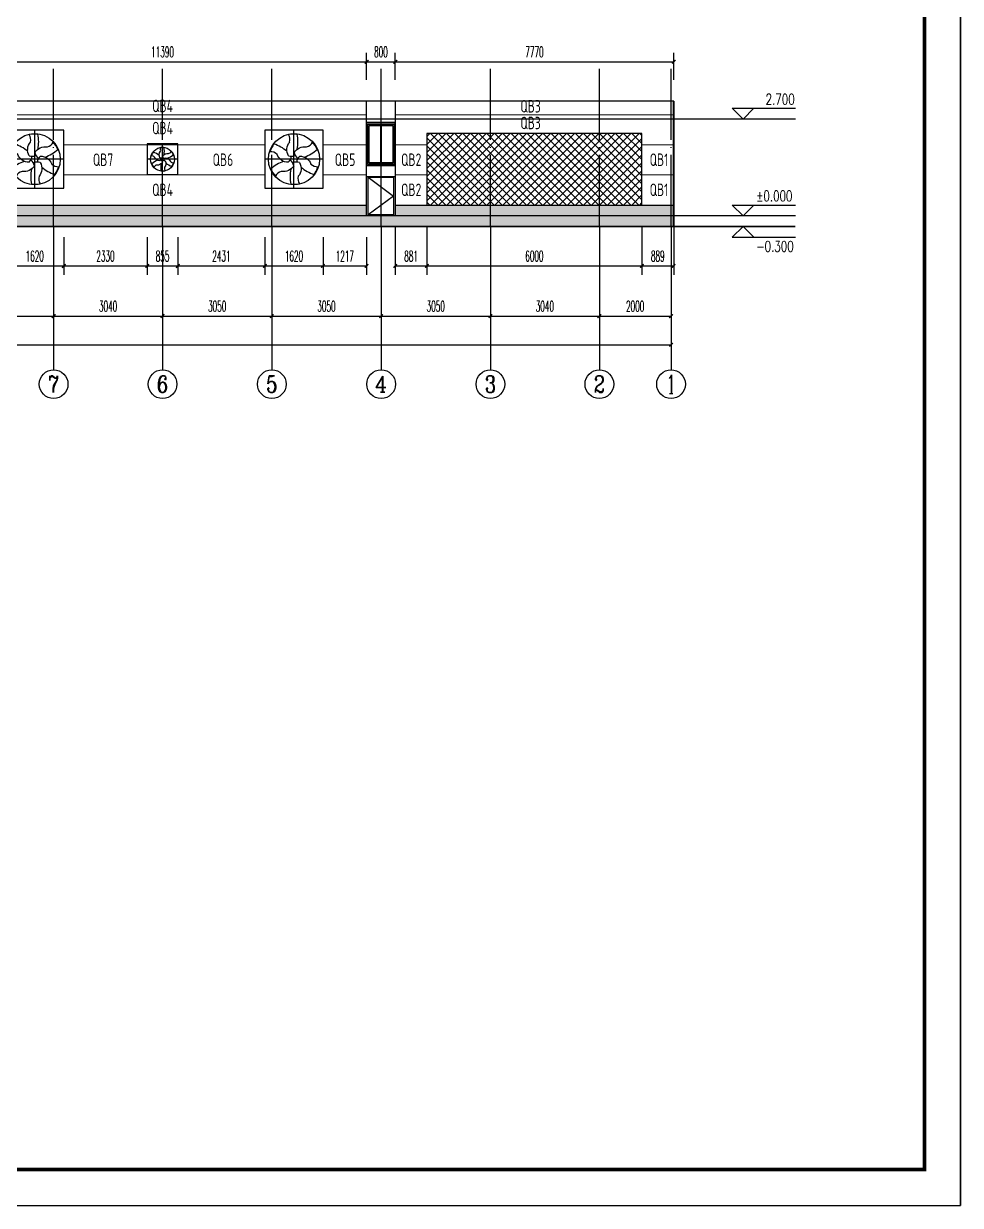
# Model space of a CAD drawing. Extents: x -472275 to 124489, y 67522 to 154054.
# Drawn here: x -351316 to -325175, y 68631 to 101622 of the extents above; entities that cross this region are included whole.
import ezdxf
from ezdxf.enums import TextEntityAlignment as Align

# ---------------------------------------------------------------- set-up
doc = ezdxf.new("R2010")
doc.units = 0
doc.header["$LTSCALE"] = 1000
doc.header["$MEASUREMENT"] = 0
doc.linetypes.add('DOTE', pattern=[2.42, 2, -0.2, 0.02, -0.2])
doc.linetypes.add('STRICHPUNKT', pattern=[25.4, 12.7, -6.35, 0, -6.35])
doc.layers.add('0_WALL PANEL', color=3, linetype='Continuous', lineweight=20)
for name, color, linetype in [('AXIS', 3, 'Continuous'), ('AXIS_TEXT', 7, 'Continuous'), ('DOTE', 1, 'DOTE'), ('EM50', 253, 'Continuous'), ('MITTELLINIE', 3, 'STRICHPUNKT'), ('PUB_DIM', 3, 'Continuous'), ('PUB_TEXT', 7, 'Continuous'), ('PUB_TITLE', 4, 'Continuous'), ('WALL', 7, 'Continuous'), ('删图签', 4, 'Continuous'), ('建-标高', 3, 'Continuous'), ('建-立-门窗', 4, 'Continuous'), ('建-轴-标注', 3, 'Continuous')]:
    doc.layers.add(name, color=color, linetype=linetype)
doc.styles.add('_TCH_AXIS', font='COMPLEX', dxfattribs={"bigfont": 'GBCBIG'})
doc.styles.add('_TCH_DIM_T3', font='SIMPLEX.shx', dxfattribs={"width": 0.5, "bigfont": 'GBCBIG.shx'})
doc.styles.add('A-STANDARD', font='SIMPLEX', dxfattribs={"bigfont": 'GBCBIG'})
doc.styles.add('COMPLEX', font='COMPLEX')
doc.styles.add('TCCAD_Dimension', font='Tssdeng.shx', dxfattribs={"width": 0.7, "bigfont": 'hztxt.shx'})
doc.dimstyles.new('_TCH_ARCH&&100', dxfattribs={"dimtxt": 297.5, "dimasz": 100, "dimexe": 250, "dimexo": 300, "dimgap": 126.25, "dimtad": 1, "dimdec": 0, "dimzin": 0, "dimdsep": 46, "dimtxsty": '_TCH_DIM_T3', "dimblk": 'ARCHTICK', "dimcen": 0.09, "dimclrt": 7, "dimazin": 2, "dimtfac": 1, "dimtdec": 0, "dimtix": 1, "dimtmove": 2, "dimatfit": 3, "dimfxl": 1, "dimtolj": 1, "dimtzin": 0, "dimarcsym": 0})

# ---------------------------------------------------------------- blocks, each defined once
blk = doc.blocks.new('ELEVOPENINGLIB$SYSLIB$00000313')
for p, q in [((900, 2400), (0, 2400)), ((0, 2400), (0, 2000)), ((51.725, 2349.895), (51.725, 50.105)), ((848.275, 2349.895), (51.725, 2349.895)), ((848.275, 50.105), (848.275, 2349.895)), ((900, 2000), (900, 2400)), ((0, 2000), (0, 0)), ((900, 0), (900, 2000)), ((0, 0), (900, 0)), ((51.725, 50.105), (848.275, 50.105))]:
    blk.add_line(p, q)
at = {"color": 4}
for p, q in [((848.275, 2349.895), (51.725, 1200)), ((51.725, 1200), (848.275, 50.105))]:
    blk.add_line(p, q, dxfattribs=at)
blk = doc.blocks.new('ELEVOPENINGLIB$SYSLIB$00000163')
for p, q in [((0, 1500), (0, 0)), ((1200, 1500), (0, 1500)), ((50, 1450), (50, 50)), ((1150, 1450), (50, 1450)), ((100, 1400), (100, 100)), ((575, 1400), (100, 1400)), ((575, 100), (575, 1400)), ((625, 1400), (625, 100)), ((1100, 1400), (625, 1400)), ((1100, 100), (1100, 1400)), ((1150, 50), (1150, 1450)), ((1200, 0), (1200, 1500)), ((0, 0), (1200, 0)), ((50, 50), (1150, 50)), ((100, 100), (575, 100)), ((625, 100), (1100, 100))]:
    blk.add_line(p, q)
blk = doc.blocks.new('56风机')
at = {"color": 4}
blk.add_lwpolyline([(145037, 325361), (146657, 325361), (146657, 323741), (145037, 323741)], close=True, dxfattribs=at)
at = {"layer": 'EM50', "extrusion": (0, 0, -1)}
blk.add_circle((-145847, 324551), 713, dxfattribs=at)
for centre, radius, start, end in [((-145847, 324551), 702, 22.8151, 42.6914), ((-145552, 325132), 245, 283.8915, 334.7446), ((-146785, 325028), 1049, 349.1582, 12.0925), ((-145847, 324551), 702, 82.8151, 102.6914), ((-146203, 325097), 245, 343.8915, 34.7446), ((-146729, 323977), 1049, 49.1585, 72.0925), ((-145847, 324551), 702, 142.8151, 162.6914), ((-145903, 325602), 1049, 289.1581, 312.0924), ((-145466, 324406), 320, 133.8536, 168.6939), ((-145531, 324809), 320, 193.8536, 228.6944), ((-145912, 324953), 320, 253.8536, 288.6936), ((-146228, 324696), 320, 313.8536, 348.6934), ((-146497, 324516), 245, 43.8915, 94.7446), ((-145197, 324586), 245, 223.8915, 274.7446), ((-145847, 324551), 702, 322.8151, 342.6914), ((-144965, 325125), 1049, 229.1581, 252.0925), ((-145782, 324149), 320, 73.8536, 108.6934), ((-146163, 324293), 320, 13.8536, 48.6929), ((-145791, 323500), 1049, 109.1583, 132.0925), ((-145491, 324005), 245, 163.8915, 214.7446), ((-144909, 324074), 1049, 169.1584, 192.0925), ((-146142, 323970), 245, 103.8915, 154.7446), ((-145847, 324551), 702, 202.8151, 222.6914), ((-145847, 324551), 702, 262.8151, 282.6914)]:
    blk.add_arc(centre, radius, start, end, dxfattribs=at)
at = {"layer": 'EM50'}
for centre, start, end in [((145709, 324813), 330.2202, 39.9265), ((145689, 324301), 90.22, 159.9263), ((145552, 324563), 30.2202, 99.9265), ((146005, 324801), 270.2199, 339.9262), ((145985, 324289), 150.2202, 219.9265), ((146142, 324539), 210.2202, 279.9265)]:
    blk.add_arc(centre, 336, start, end, dxfattribs=at)
at = {"layer": 'MITTELLINIE'}
for p, q in [((145847, 323741), (145847, 325361)), ((145037, 324551), (146657, 324551))]:
    blk.add_line(p, q, dxfattribs=at)
blk = doc.blocks.new('26寸风机')
at = {"color": 4}
blk.add_lwpolyline([(150554, 326941), (151409, 326941), (151409, 326086), (150554, 326086)], close=True, dxfattribs=at)
at = {"layer": 'EM50', "extrusion": (0, 0, -1)}
blk.add_circle((-150982, 326513), 333, dxfattribs=at)
for centre, radius, start, end in [((-150982, 326513), 328, 22.8151, 42.6914), ((-151008, 327004), 489, 289.1581, 312.0924), ((-150844, 326784), 114, 283.8915, 334.7446), ((-151419, 326736), 489, 349.1582, 12.0925), ((-150982, 326513), 328, 82.8151, 102.6914), ((-151147, 326768), 114, 343.8915, 34.7446), ((-151393, 326246), 489, 49.1585, 72.0925), ((-151285, 326497), 114, 43.8915, 94.7446), ((-150982, 326513), 328, 142.8151, 162.6914), ((-150678, 326530), 114, 223.8915, 274.7446), ((-150982, 326513), 328, 322.8151, 342.6914), ((-150570, 326781), 489, 229.1581, 252.0925), ((-150804, 326446), 149, 133.8536, 168.6939), ((-150951, 326326), 149, 73.8536, 108.6934), ((-150816, 326259), 114, 163.8915, 214.7446), ((-150834, 326634), 149, 193.8536, 228.6944), ((-151012, 326701), 149, 253.8536, 288.6936), ((-151129, 326393), 149, 13.8536, 48.6929), ((-151159, 326581), 149, 313.8536, 348.6934), ((-150544, 326291), 489, 169.1584, 192.0925), ((-150955, 326023), 489, 109.1583, 132.0925), ((-151119, 326243), 114, 103.8915, 154.7446), ((-150982, 326513), 328, 202.8151, 222.6914), ((-150982, 326513), 328, 262.8151, 282.6914)]:
    blk.add_arc(centre, radius, start, end, dxfattribs=at)
at = {"layer": 'EM50'}
for centre, start, end in [((150844, 326519), 30.2202, 99.9265), ((150917, 326636), 330.2202, 39.9265), ((150908, 326397), 90.22, 159.9263), ((151046, 326391), 150.2202, 219.9265), ((151119, 326508), 210.2202, 279.9265), ((151055, 326630), 270.2199, 339.9262)]:
    blk.add_arc(centre, 157, start, end, dxfattribs=at)
at = {"layer": 'MITTELLINIE'}
for p, q in [((150982, 326086), (150982, 326941)), ((150554, 326513), (151409, 326513))]:
    blk.add_line(p, q, dxfattribs=at)
blk = doc.blocks.new('_ArchTick')
at = {"color": 0, "linetype": 'ByBlock', "const_width": 0.4}
blk.add_lwpolyline([(-0.5, -0.5), (0.5, 0.5)], dxfattribs=at)
blk = doc.blocks.new('*D59')
at = {"layer": 'Defpoints', "color": 0, "transparency": 16777216}
for p in [(-334063, 96257), (-333175, 96257), (-333175, 94857)]:
    blk.add_point(p, dxfattribs=at)
at = {"layer": 'PUB_DIM', "color": 0, "lineweight": -2, "transparency": 16777216}
for p, q in [((-334063, 95957), (-334063, 94607)), ((-333175, 95957), (-333175, 94607)), ((-334063, 94857), (-333175, 94857))]:
    blk.add_line(p, q, dxfattribs=at)
at = {"layer": 'PUB_DIM', "color": 0, "lineweight": -2, "transparency": 16777216, "xscale": 100, "yscale": 100, "zscale": 100, "rotation": 180}
blk.add_blockref('_ArchTick', (-334063, 94857), dxfattribs=at)
at = {"layer": 'PUB_DIM', "color": 0, "lineweight": -2, "transparency": 16777216, "xscale": 100, "yscale": 100, "zscale": 100}
blk.add_blockref('_ArchTick', (-333175, 94857), dxfattribs=at)
at = {"layer": 'PUB_DIM', "color": 7, "transparency": 16777216, "insert": (-333619, 95132), "char_height": 297.5, "attachment_point": 5, "style": '_TCH_DIM_T3'}
blk.add_mtext('\\A1;889', dxfattribs=at)
blk = doc.blocks.new('*D60')
at = {"layer": 'Defpoints', "color": 0, "transparency": 16777216}
for p in [(-340063, 96257), (-334063, 96257), (-334063, 94857)]:
    blk.add_point(p, dxfattribs=at)
at = {"layer": 'PUB_DIM', "color": 0, "lineweight": -2, "transparency": 16777216}
for p, q in [((-340063, 95957), (-340063, 94607)), ((-334063, 95957), (-334063, 94607)), ((-340063, 94857), (-334063, 94857))]:
    blk.add_line(p, q, dxfattribs=at)
at = {"layer": 'PUB_DIM', "color": 0, "lineweight": -2, "transparency": 16777216, "xscale": 100, "yscale": 100, "zscale": 100, "rotation": 180}
blk.add_blockref('_ArchTick', (-340063, 94857), dxfattribs=at)
at = {"layer": 'PUB_DIM', "color": 0, "lineweight": -2, "transparency": 16777216, "xscale": 100, "yscale": 100, "zscale": 100}
blk.add_blockref('_ArchTick', (-334063, 94857), dxfattribs=at)
at = {"layer": 'PUB_DIM', "color": 7, "transparency": 16777216, "insert": (-337063, 95132), "char_height": 297.5, "attachment_point": 5, "style": '_TCH_DIM_T3'}
blk.add_mtext('\\A1;6000', dxfattribs=at)
blk = doc.blocks.new('*D61')
at = {"layer": 'Defpoints', "color": 0, "transparency": 16777216}
for p in [(-340945, 96257), (-340063, 96257), (-340063, 94857)]:
    blk.add_point(p, dxfattribs=at)
at = {"layer": 'PUB_DIM', "color": 0, "lineweight": -2, "transparency": 16777216}
for p, q in [((-340945, 95957), (-340945, 94607)), ((-340063, 95957), (-340063, 94607)), ((-340945, 94857), (-340063, 94857))]:
    blk.add_line(p, q, dxfattribs=at)
at = {"layer": 'PUB_DIM', "color": 0, "lineweight": -2, "transparency": 16777216, "xscale": 100, "yscale": 100, "zscale": 100, "rotation": 180}
blk.add_blockref('_ArchTick', (-340945, 94857), dxfattribs=at)
at = {"layer": 'PUB_DIM', "color": 0, "lineweight": -2, "transparency": 16777216, "xscale": 100, "yscale": 100, "zscale": 100}
blk.add_blockref('_ArchTick', (-340063, 94857), dxfattribs=at)
at = {"layer": 'PUB_DIM', "color": 7, "transparency": 16777216, "insert": (-340504, 95132), "char_height": 297.5, "attachment_point": 5, "style": '_TCH_DIM_T3'}
blk.add_mtext('\\A1;881', dxfattribs=at)
blk = doc.blocks.new('*D63')
at = {"layer": 'Defpoints', "color": 0, "transparency": 16777216}
for p in [(-351817, 95957), (-350197, 95957), (-350197, 94857)]:
    blk.add_point(p, dxfattribs=at)
at = {"layer": 'PUB_DIM', "color": 0, "lineweight": -2, "transparency": 16777216}
for p, q in [((-351817, 95657), (-351817, 94607)), ((-350197, 95657), (-350197, 94607)), ((-351817, 94857), (-350197, 94857))]:
    blk.add_line(p, q, dxfattribs=at)
at = {"layer": 'PUB_DIM', "color": 0, "lineweight": -2, "transparency": 16777216, "xscale": 100, "yscale": 100, "zscale": 100, "rotation": 180}
blk.add_blockref('_ArchTick', (-351817, 94857), dxfattribs=at)
at = {"layer": 'PUB_DIM', "color": 0, "lineweight": -2, "transparency": 16777216, "xscale": 100, "yscale": 100, "zscale": 100}
blk.add_blockref('_ArchTick', (-350197, 94857), dxfattribs=at)
at = {"layer": 'PUB_DIM', "color": 7, "transparency": 16777216, "insert": (-351007, 95132), "char_height": 297.5, "attachment_point": 5, "style": '_TCH_DIM_T3'}
blk.add_mtext('\\A1;1620', dxfattribs=at)
blk = doc.blocks.new('*D64')
at = {"layer": 'Defpoints', "color": 0, "transparency": 16777216}
for p in [(-350197, 95957), (-347868, 95957), (-347868, 94857)]:
    blk.add_point(p, dxfattribs=at)
at = {"layer": 'PUB_DIM', "color": 0, "lineweight": -2, "transparency": 16777216}
for p, q in [((-350197, 95657), (-350197, 94607)), ((-347868, 95657), (-347868, 94607)), ((-350197, 94857), (-347868, 94857))]:
    blk.add_line(p, q, dxfattribs=at)
at = {"layer": 'PUB_DIM', "color": 0, "lineweight": -2, "transparency": 16777216, "xscale": 100, "yscale": 100, "zscale": 100, "rotation": 180}
blk.add_blockref('_ArchTick', (-350197, 94857), dxfattribs=at)
at = {"layer": 'PUB_DIM', "color": 0, "lineweight": -2, "transparency": 16777216, "xscale": 100, "yscale": 100, "zscale": 100}
blk.add_blockref('_ArchTick', (-347868, 94857), dxfattribs=at)
at = {"layer": 'PUB_DIM', "color": 7, "transparency": 16777216, "insert": (-349033, 95132), "char_height": 297.5, "attachment_point": 5, "style": '_TCH_DIM_T3'}
blk.add_mtext('\\A1;2330', dxfattribs=at)
blk = doc.blocks.new('*D65')
at = {"layer": 'Defpoints', "color": 0, "transparency": 16777216}
for p in [(-347868, 95957), (-347013, 95957), (-347013, 94857)]:
    blk.add_point(p, dxfattribs=at)
at = {"layer": 'PUB_DIM', "color": 0, "lineweight": -2, "transparency": 16777216}
for p, q in [((-347868, 95657), (-347868, 94607)), ((-347013, 95657), (-347013, 94607)), ((-347868, 94857), (-347013, 94857))]:
    blk.add_line(p, q, dxfattribs=at)
at = {"layer": 'PUB_DIM', "color": 0, "lineweight": -2, "transparency": 16777216, "xscale": 100, "yscale": 100, "zscale": 100, "rotation": 180}
blk.add_blockref('_ArchTick', (-347868, 94857), dxfattribs=at)
at = {"layer": 'PUB_DIM', "color": 0, "lineweight": -2, "transparency": 16777216, "xscale": 100, "yscale": 100, "zscale": 100}
blk.add_blockref('_ArchTick', (-347013, 94857), dxfattribs=at)
at = {"layer": 'PUB_DIM', "color": 7, "transparency": 16777216, "insert": (-347440, 95132), "char_height": 297.5, "attachment_point": 5, "style": '_TCH_DIM_T3'}
blk.add_mtext('\\A1;855', dxfattribs=at)
blk = doc.blocks.new('*D66')
at = {"layer": 'Defpoints', "color": 0, "transparency": 16777216}
for p in [(-347013, 95957), (-344582, 95957), (-344582, 94857)]:
    blk.add_point(p, dxfattribs=at)
at = {"layer": 'PUB_DIM', "color": 0, "lineweight": -2, "transparency": 16777216}
for p, q in [((-347013, 95657), (-347013, 94607)), ((-344582, 95657), (-344582, 94607)), ((-347013, 94857), (-344582, 94857))]:
    blk.add_line(p, q, dxfattribs=at)
at = {"layer": 'PUB_DIM', "color": 0, "lineweight": -2, "transparency": 16777216, "xscale": 100, "yscale": 100, "zscale": 100, "rotation": 180}
blk.add_blockref('_ArchTick', (-347013, 94857), dxfattribs=at)
at = {"layer": 'PUB_DIM', "color": 0, "lineweight": -2, "transparency": 16777216, "xscale": 100, "yscale": 100, "zscale": 100}
blk.add_blockref('_ArchTick', (-344582, 94857), dxfattribs=at)
at = {"layer": 'PUB_DIM', "color": 7, "transparency": 16777216, "insert": (-345797, 95132), "char_height": 297.5, "attachment_point": 5, "style": '_TCH_DIM_T3'}
blk.add_mtext('\\A1;2431', dxfattribs=at)
blk = doc.blocks.new('*D67')
at = {"layer": 'Defpoints', "color": 0, "transparency": 16777216}
for p in [(-344582, 95957), (-342962, 95957), (-342962, 94857)]:
    blk.add_point(p, dxfattribs=at)
at = {"layer": 'PUB_DIM', "color": 0, "lineweight": -2, "transparency": 16777216}
for p, q in [((-344582, 95657), (-344582, 94607)), ((-342962, 95657), (-342962, 94607)), ((-344582, 94857), (-342962, 94857))]:
    blk.add_line(p, q, dxfattribs=at)
at = {"layer": 'PUB_DIM', "color": 0, "lineweight": -2, "transparency": 16777216, "xscale": 100, "yscale": 100, "zscale": 100, "rotation": 180}
blk.add_blockref('_ArchTick', (-344582, 94857), dxfattribs=at)
at = {"layer": 'PUB_DIM', "color": 0, "lineweight": -2, "transparency": 16777216, "xscale": 100, "yscale": 100, "zscale": 100}
blk.add_blockref('_ArchTick', (-342962, 94857), dxfattribs=at)
at = {"layer": 'PUB_DIM', "color": 7, "transparency": 16777216, "insert": (-343772, 95132), "char_height": 297.5, "attachment_point": 5, "style": '_TCH_DIM_T3'}
blk.add_mtext('\\A1;1620', dxfattribs=at)
blk = doc.blocks.new('*D68')
at = {"layer": 'Defpoints', "color": 0, "transparency": 16777216}
for p in [(-342962, 95957), (-341745, 95957), (-341745, 94857)]:
    blk.add_point(p, dxfattribs=at)
at = {"layer": 'PUB_DIM', "color": 0, "lineweight": -2, "transparency": 16777216}
for p, q in [((-342962, 95657), (-342962, 94607)), ((-341745, 95657), (-341745, 94607)), ((-342962, 94857), (-341745, 94857))]:
    blk.add_line(p, q, dxfattribs=at)
at = {"layer": 'PUB_DIM', "color": 0, "lineweight": -2, "transparency": 16777216, "xscale": 100, "yscale": 100, "zscale": 100, "rotation": 180}
blk.add_blockref('_ArchTick', (-342962, 94857), dxfattribs=at)
at = {"layer": 'PUB_DIM', "color": 0, "lineweight": -2, "transparency": 16777216, "xscale": 100, "yscale": 100, "zscale": 100}
blk.add_blockref('_ArchTick', (-341745, 94857), dxfattribs=at)
at = {"layer": 'PUB_DIM', "color": 7, "transparency": 16777216, "insert": (-342353, 95132), "char_height": 297.5, "attachment_point": 5, "style": '_TCH_DIM_T3'}
blk.add_mtext('\\A1;1217', dxfattribs=at)
blk = doc.blocks.new('*D92')
at = {"layer": 'Defpoints', "color": 0, "transparency": 16777216}
for p in [(-341745, 100557), (-353135, 99757), (-341745, 99757)]:
    blk.add_point(p, dxfattribs=at)
at = {"layer": 'PUB_DIM', "color": 0, "lineweight": -2, "transparency": 16777216}
for p, q in [((-353135, 100057), (-353135, 100807)), ((-341745, 100057), (-341745, 100807)), ((-353135, 100557), (-341745, 100557))]:
    blk.add_line(p, q, dxfattribs=at)
at = {"layer": 'PUB_DIM', "color": 0, "lineweight": -2, "transparency": 16777216, "xscale": 100, "yscale": 100, "zscale": 100, "rotation": 180}
blk.add_blockref('_ArchTick', (-353135, 100557), dxfattribs=at)
at = {"layer": 'PUB_DIM', "color": 0, "lineweight": -2, "transparency": 16777216, "xscale": 100, "yscale": 100, "zscale": 100}
blk.add_blockref('_ArchTick', (-341745, 100557), dxfattribs=at)
at = {"layer": 'PUB_DIM', "color": 7, "transparency": 16777216, "insert": (-347440, 100832), "char_height": 297.5, "attachment_point": 5, "style": '_TCH_DIM_T3'}
blk.add_mtext('\\A1;11390', dxfattribs=at)
blk = doc.blocks.new('*D93')
at = {"layer": 'Defpoints', "color": 0, "transparency": 16777216}
for p in [(-340945, 100557), (-341745, 99757), (-340945, 99757)]:
    blk.add_point(p, dxfattribs=at)
at = {"layer": 'PUB_DIM', "color": 0, "lineweight": -2, "transparency": 16777216}
for p, q in [((-341745, 100057), (-341745, 100807)), ((-340945, 100057), (-340945, 100807)), ((-341745, 100557), (-340945, 100557))]:
    blk.add_line(p, q, dxfattribs=at)
at = {"layer": 'PUB_DIM', "color": 0, "lineweight": -2, "transparency": 16777216, "xscale": 100, "yscale": 100, "zscale": 100, "rotation": 180}
blk.add_blockref('_ArchTick', (-341745, 100557), dxfattribs=at)
at = {"layer": 'PUB_DIM', "color": 0, "lineweight": -2, "transparency": 16777216, "xscale": 100, "yscale": 100, "zscale": 100}
blk.add_blockref('_ArchTick', (-340945, 100557), dxfattribs=at)
at = {"layer": 'PUB_DIM', "color": 7, "transparency": 16777216, "insert": (-341345, 100832), "char_height": 297.5, "attachment_point": 5, "style": '_TCH_DIM_T3'}
blk.add_mtext('\\A1;800', dxfattribs=at)
blk = doc.blocks.new('*D94')
at = {"layer": 'Defpoints', "color": 0, "transparency": 16777216}
for p in [(-333175, 100557), (-340945, 99757), (-333175, 99757)]:
    blk.add_point(p, dxfattribs=at)
at = {"layer": 'PUB_DIM', "color": 0, "lineweight": -2, "transparency": 16777216}
for p, q in [((-340945, 100057), (-340945, 100807)), ((-333175, 100057), (-333175, 100807)), ((-340945, 100557), (-333175, 100557))]:
    blk.add_line(p, q, dxfattribs=at)
at = {"layer": 'PUB_DIM', "color": 0, "lineweight": -2, "transparency": 16777216, "xscale": 100, "yscale": 100, "zscale": 100, "rotation": 180}
blk.add_blockref('_ArchTick', (-340945, 100557), dxfattribs=at)
at = {"layer": 'PUB_DIM', "color": 0, "lineweight": -2, "transparency": 16777216, "xscale": 100, "yscale": 100, "zscale": 100}
blk.add_blockref('_ArchTick', (-333175, 100557), dxfattribs=at)
at = {"layer": 'PUB_DIM', "color": 7, "transparency": 16777216, "insert": (-337060, 100832), "char_height": 297.5, "attachment_point": 5, "style": '_TCH_DIM_T3'}
blk.add_mtext('\\A1;7770', dxfattribs=at)
blk = doc.blocks.new('*D109')
at = {"layer": 'AXIS', "color": 0, "lineweight": -2, "transparency": 16777216}
for p, q in [((-335250, 95657), (-335250, 93207)), ((-333250, 95657), (-333250, 93207)), ((-335250, 93457), (-333250, 93457))]:
    blk.add_line(p, q, dxfattribs=at)
at = {"layer": 'Defpoints', "color": 0, "transparency": 16777216}
for p in [(-335250, 95957), (-333250, 95957), (-333250, 93457)]:
    blk.add_point(p, dxfattribs=at)
at = {"layer": 'AXIS', "color": 0, "lineweight": -2, "transparency": 16777216, "xscale": 100, "yscale": 100, "zscale": 100, "rotation": 180}
blk.add_blockref('_ArchTick', (-335250, 93457), dxfattribs=at)
at = {"layer": 'AXIS', "color": 0, "lineweight": -2, "transparency": 16777216, "xscale": 100, "yscale": 100, "zscale": 100}
blk.add_blockref('_ArchTick', (-333250, 93457), dxfattribs=at)
at = {"layer": 'AXIS', "color": 7, "transparency": 16777216, "insert": (-334250, 93732), "char_height": 297.5, "attachment_point": 5, "style": '_TCH_DIM_T3'}
blk.add_mtext('\\A1;2000', dxfattribs=at)
blk = doc.blocks.new('*D110')
at = {"layer": 'AXIS', "color": 0, "lineweight": -2, "transparency": 16777216}
for p, q in [((-338290, 95657), (-338290, 93207)), ((-335250, 95657), (-335250, 93207)), ((-338290, 93457), (-335250, 93457))]:
    blk.add_line(p, q, dxfattribs=at)
at = {"layer": 'Defpoints', "color": 0, "transparency": 16777216}
for p in [(-338290, 95957), (-335250, 95957), (-335250, 93457)]:
    blk.add_point(p, dxfattribs=at)
at = {"layer": 'AXIS', "color": 0, "lineweight": -2, "transparency": 16777216, "xscale": 100, "yscale": 100, "zscale": 100, "rotation": 180}
blk.add_blockref('_ArchTick', (-338290, 93457), dxfattribs=at)
at = {"layer": 'AXIS', "color": 0, "lineweight": -2, "transparency": 16777216, "xscale": 100, "yscale": 100, "zscale": 100}
blk.add_blockref('_ArchTick', (-335250, 93457), dxfattribs=at)
at = {"layer": 'AXIS', "color": 7, "transparency": 16777216, "insert": (-336770, 93732), "char_height": 297.5, "attachment_point": 5, "style": '_TCH_DIM_T3'}
blk.add_mtext('\\A1;3040', dxfattribs=at)
blk = doc.blocks.new('*D111')
at = {"layer": 'AXIS', "color": 0, "lineweight": -2, "transparency": 16777216}
for p, q in [((-341340, 95657), (-341340, 93207)), ((-338290, 95657), (-338290, 93207)), ((-341340, 93457), (-338290, 93457))]:
    blk.add_line(p, q, dxfattribs=at)
at = {"layer": 'Defpoints', "color": 0, "transparency": 16777216}
for p in [(-341340, 95957), (-338290, 95957), (-338290, 93457)]:
    blk.add_point(p, dxfattribs=at)
at = {"layer": 'AXIS', "color": 0, "lineweight": -2, "transparency": 16777216, "xscale": 100, "yscale": 100, "zscale": 100, "rotation": 180}
blk.add_blockref('_ArchTick', (-341340, 93457), dxfattribs=at)
at = {"layer": 'AXIS', "color": 0, "lineweight": -2, "transparency": 16777216, "xscale": 100, "yscale": 100, "zscale": 100}
blk.add_blockref('_ArchTick', (-338290, 93457), dxfattribs=at)
at = {"layer": 'AXIS', "color": 7, "transparency": 16777216, "insert": (-339815, 93732), "char_height": 297.5, "attachment_point": 5, "style": '_TCH_DIM_T3'}
blk.add_mtext('\\A1;3050', dxfattribs=at)
blk = doc.blocks.new('*D112')
at = {"layer": 'AXIS', "color": 0, "lineweight": -2, "transparency": 16777216}
for p, q in [((-344390, 95657), (-344390, 93207)), ((-341340, 95657), (-341340, 93207)), ((-344390, 93457), (-341340, 93457))]:
    blk.add_line(p, q, dxfattribs=at)
at = {"layer": 'Defpoints', "color": 0, "transparency": 16777216}
for p in [(-344390, 95957), (-341340, 95957), (-341340, 93457)]:
    blk.add_point(p, dxfattribs=at)
at = {"layer": 'AXIS', "color": 0, "lineweight": -2, "transparency": 16777216, "xscale": 100, "yscale": 100, "zscale": 100, "rotation": 180}
blk.add_blockref('_ArchTick', (-344390, 93457), dxfattribs=at)
at = {"layer": 'AXIS', "color": 0, "lineweight": -2, "transparency": 16777216, "xscale": 100, "yscale": 100, "zscale": 100}
blk.add_blockref('_ArchTick', (-341340, 93457), dxfattribs=at)
at = {"layer": 'AXIS', "color": 7, "transparency": 16777216, "insert": (-342865, 93732), "char_height": 297.5, "attachment_point": 5, "style": '_TCH_DIM_T3'}
blk.add_mtext('\\A1;3050', dxfattribs=at)
blk = doc.blocks.new('*D113')
at = {"layer": 'AXIS', "color": 0, "lineweight": -2, "transparency": 16777216}
for p, q in [((-347440, 95657), (-347440, 93207)), ((-344390, 95657), (-344390, 93207)), ((-347440, 93457), (-344390, 93457))]:
    blk.add_line(p, q, dxfattribs=at)
at = {"layer": 'Defpoints', "color": 0, "transparency": 16777216}
for p in [(-347440, 95957), (-344390, 95957), (-344390, 93457)]:
    blk.add_point(p, dxfattribs=at)
at = {"layer": 'AXIS', "color": 0, "lineweight": -2, "transparency": 16777216, "xscale": 100, "yscale": 100, "zscale": 100, "rotation": 180}
blk.add_blockref('_ArchTick', (-347440, 93457), dxfattribs=at)
at = {"layer": 'AXIS', "color": 0, "lineweight": -2, "transparency": 16777216, "xscale": 100, "yscale": 100, "zscale": 100}
blk.add_blockref('_ArchTick', (-344390, 93457), dxfattribs=at)
at = {"layer": 'AXIS', "color": 7, "transparency": 16777216, "insert": (-345915, 93732), "char_height": 297.5, "attachment_point": 5, "style": '_TCH_DIM_T3'}
blk.add_mtext('\\A1;3050', dxfattribs=at)
blk = doc.blocks.new('*D114')
at = {"layer": 'AXIS', "color": 0, "lineweight": -2, "transparency": 16777216}
for p, q in [((-350480, 95657), (-350480, 93207)), ((-347440, 95657), (-347440, 93207)), ((-350480, 93457), (-347440, 93457))]:
    blk.add_line(p, q, dxfattribs=at)
at = {"layer": 'Defpoints', "color": 0, "transparency": 16777216}
for p in [(-350480, 95957), (-347440, 95957), (-347440, 93457)]:
    blk.add_point(p, dxfattribs=at)
at = {"layer": 'AXIS', "color": 0, "lineweight": -2, "transparency": 16777216, "xscale": 100, "yscale": 100, "zscale": 100, "rotation": 180}
blk.add_blockref('_ArchTick', (-350480, 93457), dxfattribs=at)
at = {"layer": 'AXIS', "color": 0, "lineweight": -2, "transparency": 16777216, "xscale": 100, "yscale": 100, "zscale": 100}
blk.add_blockref('_ArchTick', (-347440, 93457), dxfattribs=at)
at = {"layer": 'AXIS', "color": 7, "transparency": 16777216, "insert": (-348960, 93732), "char_height": 297.5, "attachment_point": 5, "style": '_TCH_DIM_T3'}
blk.add_mtext('\\A1;3040', dxfattribs=at)
blk = doc.blocks.new('*D115')
at = {"layer": 'AXIS', "color": 0, "lineweight": -2, "transparency": 16777216}
for p, q in [((-353530, 95657), (-353530, 93207)), ((-350480, 95657), (-350480, 93207)), ((-353530, 93457), (-350480, 93457))]:
    blk.add_line(p, q, dxfattribs=at)
at = {"layer": 'Defpoints', "color": 0, "transparency": 16777216}
for p in [(-353530, 95957), (-350480, 95957), (-350480, 93457)]:
    blk.add_point(p, dxfattribs=at)
at = {"layer": 'AXIS', "color": 0, "lineweight": -2, "transparency": 16777216, "xscale": 100, "yscale": 100, "zscale": 100, "rotation": 180}
blk.add_blockref('_ArchTick', (-353530, 93457), dxfattribs=at)
at = {"layer": 'AXIS', "color": 0, "lineweight": -2, "transparency": 16777216, "xscale": 100, "yscale": 100, "zscale": 100}
blk.add_blockref('_ArchTick', (-350480, 93457), dxfattribs=at)
at = {"layer": 'AXIS', "color": 7, "transparency": 16777216, "insert": (-352005, 93732), "char_height": 297.5, "attachment_point": 5, "style": '_TCH_DIM_T3'}
blk.add_mtext('\\A1;3050', dxfattribs=at)
blk = doc.blocks.new('*D152')
at = {"layer": 'AXIS', "color": 0, "lineweight": -2, "transparency": 16777216}
for p, q in [((-462960, 95657), (-462960, 92407)), ((-333250, 95657), (-333250, 92407)), ((-462960, 92657), (-333250, 92657))]:
    blk.add_line(p, q, dxfattribs=at)
at = {"layer": 'Defpoints', "color": 0, "transparency": 16777216}
for p in [(-462960, 95957), (-333250, 95957), (-333250, 92657)]:
    blk.add_point(p, dxfattribs=at)
at = {"layer": 'AXIS', "color": 0, "lineweight": -2, "transparency": 16777216, "xscale": 100, "yscale": 100, "zscale": 100, "rotation": 180}
blk.add_blockref('_ArchTick', (-462960, 92657), dxfattribs=at)
at = {"layer": 'AXIS', "color": 0, "lineweight": -2, "transparency": 16777216, "xscale": 100, "yscale": 100, "zscale": 100}
blk.add_blockref('_ArchTick', (-333250, 92657), dxfattribs=at)
at = {"layer": 'AXIS', "color": 7, "transparency": 16777216, "insert": (-398105, 92932), "char_height": 297.5, "attachment_point": 5, "style": '_TCH_DIM_T3'}
blk.add_mtext('\\A1;129710', dxfattribs=at)
blk = doc.blocks.new('_AXISO')
blk.add_circle((0, 0), 0.5)
at = {"layer": 'AXIS_TEXT', "style": 'COMPLEX', "width": 1.041667}
blk.add_attdef('A', text='', height=0.56, dxfattribs=at).set_placement((-0.25, -0.28), (0.25, -0.28), align=Align.FIT)

msp = doc.modelspace()

# ---------------------------------------------------------------- hatches: boundary and pattern name
at = {"layer": 'WALL'}
h = msp.add_hatch(dxfattribs=at)
h.set_pattern_fill('ANSI37', color=34, scale=100)
h.set_pattern_definition([(135, (26985.6, 202625.94), (112.2532, 112.2532), []), (45, (26985.6, 202625.94), (112.2532, -112.2532), [])])
h.paths.add_polyline_path([(-334063.5, 98557.3), (-340063.5, 98557.3), (-340063.5, 96557.3), (-334063.5, 96557.3)])
h = msp.add_hatch(dxfattribs=at)
h.set_pattern_fill('钢筋混凝土', color=9, scale=200)
h.set_pattern_definition([(135, (7289.3, 202625.94), (353.5534, 353.5534), []), (130, (7289.3, 202625.9), (-1434.5204, -125.5043), [150, -1650]), (185, (7289.3, 202626), (277.5027, 1504.3843), [120, -1320]), (79.5486, (7169.8, 202615.5), (-1157.0188, 1378.879), [127.4804, -1402.2842]), (133.8158, (7289.3, 203026), (-2134.482, -331.038), [225, -2475]), (83.3644, (7111.4, 202998.4), (-1869.325, 1948.236), [191.221, -2103.426]), (188.8158, (7289.3, 203026), (-1869.324, 1948.237), [180, -1980]), (159, (7089.3, 202925.9), (-1193.814, -805.2378), [150, -1650]), (214, (7089.3, 202926), (-486.6307, 1450.3), [120, -1320]), (108.5486, (6989.8, 202858.8), (-1680.4453, 645.061), [127.4804, -1402.2842]), (142.5, (7289.3, 202625.94), (-24.3197, 665.7877), [0, -1304, 0, -1340, 0, -1325]), (172.5, (7289.3, 202625.94), (-526.1391, 788.8234), [0, -764, 0, -1274, 0, -505]), (212.5, (7735.3, 202625.94), (-1067.6449, -45.10974), [0, -500, 0, -1560, 0, -2070]), (222.5, (7935.3, 202625.9), (-1166.3723, 200.21), [0, -650, 0, -1036, 0, -1470])])
h.paths.add_polyline_path([(-463035, 95957.3), (-463035, 96557.3), (-455265, 96557.3), (-455265, 96257.3), (-454465, 96257.3), (-454465, 96557.3), (-443075, 96557.3), (-443075, 96257.3), (-442275, 96257.3), (-442275, 96557.3), (-433818.7, 96557.3), (-433818.7, 96257.3), (-432904.7, 96257.3), (-432904.7, 96557.3), (-430885, 96557.3), (-430885, 96257.3), (-430085, 96257.3), (-430085, 96557.3), (-418695, 96557.3), (-418695, 96257.3), (-417895, 96257.3), (-417895, 96557.3), (-412065.2, 96557.3), (-412065.2, 96257.3), (-411151.2, 96257.3), (-411151.2, 96557.3), (-402694.7, 96557.3), (-402694.7, 96257.3), (-401894.7, 96257.3), (-401894.7, 96557.3), (-390504.7, 96557.3), (-390504.7, 96257.3), (-389704.7, 96257.3), (-389704.7, 96557.3), (-378314.7, 96557.3), (-378314.7, 96257.3), (-377514.7, 96257.3), (-377514.7, 96557.3), (-366124.7, 96557.3), (-366124.7, 96257.3), (-365324.7, 96257.3), (-365324.7, 96557.3), (-353934.7, 96557.3), (-353934.7, 96257.3), (-353134.7, 96257.3), (-353134.7, 96557.3), (-341744.7, 96557.3), (-341744.7, 96257.3), (-340944.7, 96257.3), (-340944.7, 96557.3), (-333174.7, 96557.3), (-333174.7, 95957.1)])

# ---------------------------------------------------------------- linework, layer by layer
at = {"color": 0}
for p, q in [((-325174.7, 68631.2), (-325174.7, 128031.2)), ((-325174.7, 68631.2), (-325174.7, 128031.2)), ((-325174.7, 68631.2), (-325174.7, 128031.2)), ((-325174.7, 68631.2), (-325174.7, 128031.2)), ((-325174.7, 128031.2), (-325174.7, 68631.2)), ((-325174.7, 68631.2), (-325174.7, 128031.2)), ((-325174.7, 68631.2), (-325174.7, 128031.2)), ((-325174.7, 68631.2), (-325174.7, 128031.2)), ((-325174.7, 68631.2), (-325174.7, 128031.2)), ((-325174.7, 128031.2), (-325174.7, 68631.2))]:
    msp.add_line(p, q, dxfattribs=at)
at = {"color": 7}
for p, q in [((-341744.7, 96557.3), (-341744.7, 99457.3)), ((-340944.7, 99457.3), (-340944.7, 96557.3))]:
    msp.add_line(p, q, dxfattribs=at)
at = {"color": 0, "const_width": 100}
for points in [[(-326174.7, 69631.2), (-326174.7, 127031.2)], [(-326174.7, 69631.2), (-326174.7, 127031.2)], [(-326174.7, 127031.2), (-326174.7, 69631.2)], [(-326174.7, 69631.2), (-326174.7, 127031.2)], [(-326174.7, 69631.2), (-326174.7, 127031.2)], [(-326174.7, 127031.2), (-326174.7, 69631.2)]]:
    msp.add_lwpolyline(points, dxfattribs=at)
at = {"color": 4, "elevation": 0}
for points in [[(-340944.7, 98857.3), (-341744.7, 98857.3), (-341744.7, 97657.3), (-340944.7, 97657.3)], [(-341744.7, 97357.3), (-340944.7, 97357.3), (-340944.7, 96257.3), (-341744.7, 96257.3)]]:
    msp.add_lwpolyline(points, close=True, dxfattribs=at)
at = {"layer": '0_WALL PANEL', "linetype": 'ByBlock'}
for p, q in [((-341734.7, 99077.3, 0), (-353134.7, 99077.3, 0)), ((-340944.7, 99077.3, 0), (-333174.7, 99077.3, 0)), ((-344582, 98237.3, 0), (-350197.4, 98237.3, 0)), ((-341744.7, 98237.3, 0), (-342962, 98237.3, 0)), ((-340944.7, 98237.3, 0), (-340063.5, 98237.3, 0)), ((-334063.5, 98237.3, 0), (-333174.7, 98237.3, 0)), ((-344582, 97397.3, 0), (-350197.4, 97397.3, 0)), ((-341744.7, 97397.3, 0), (-342962, 97397.3, 0)), ((-340944.7, 97397.3, 0), (-340063.5, 97397.3, 0)), ((-334063.5, 97397.3, 0), (-333174.7, 97397.3, 0))]:
    msp.add_line(p, q, dxfattribs=at)
at = {"layer": 'AXIS'}
for p, q in [((-350479.7, 95957.3), (-350479.7, 91957.3)), ((-347439.7, 95957.3), (-347439.7, 91957.3)), ((-344389.7, 95957.3), (-344389.7, 91957.3)), ((-341339.7, 95957.3), (-341339.7, 91957.3)), ((-338289.7, 95957.3), (-338289.7, 91957.3)), ((-335249.7, 95957.3), (-335249.7, 91957.3)), ((-333249.7, 95957.3), (-333249.7, 91957.3))]:
    msp.add_line(p, q, dxfattribs=at)
at = {"layer": 'DOTE'}
for p, q in [((-350479.7, 95957.3, 0), (-350479.7, 100356.8, 0)), ((-347439.7, 95957.3, 0), (-347439.7, 100356.8, 0)), ((-344389.7, 95957.3, 0), (-344389.7, 100356.8, 0)), ((-341339.7, 95957.3, 0), (-341339.7, 100356.8, 0)), ((-338289.7, 95957.3, 0), (-338289.7, 100356.8, 0)), ((-335249.7, 95957.3, 0), (-335249.7, 100356.8, 0)), ((-333249.7, 95957.3, 0), (-333249.7, 100356.8, 0))]:
    msp.add_line(p, q, dxfattribs=at)
at = {"layer": 'PUB_TITLE'}
msp.add_lwpolyline([(-472274.7, 68631.2), (-325174.7, 68631.2), (-325174.7, 128031.2), (-472274.7, 128031.2)], close=True, dxfattribs=at)
at = {"layer": 'PUB_TITLE', "const_width": 100}
msp.add_lwpolyline([(-469774.7, 69631.2), (-326174.7, 69631.2), (-326174.7, 127031.2), (-469774.7, 127031.2)], close=True, dxfattribs=at)
at = {"layer": 'WALL', "color": 1}
for p, q in [((-329779.6, 98957.3), (-467410, 98957.3)), ((-329779.6, 96257.3), (-467410, 96257.3))]:
    msp.add_line(p, q, dxfattribs=at)
at = {"layer": 'WALL', "color": 7, "const_width": 50}
for points in [[(-333174.7, 95957.5), (-333174.7, 99457.3)], [(-329779.6, 95957.3), (-359680.2, 95957.3), (-467410, 95957.3)]]:
    msp.add_lwpolyline(points, dxfattribs=at)
at = {"layer": '删图签'}
msp.add_line((-326174.7, 127031.2), (-326174.7, 69631.2), dxfattribs=at)
msp.add_line((-326174.7, 127031.2), (-326174.7, 69631.2), dxfattribs=at)
msp.add_line((-326174.7, 127031.2), (-326174.7, 69631.2), dxfattribs=at)
msp.add_line((-326174.7, 127031.2), (-326174.7, 69631.2), dxfattribs=at)
at = {"layer": '删图签', "const_width": 100}
msp.add_lwpolyline([(-326174.7, 69631.2), (-326174.7, 127031.2)], dxfattribs=at)
msp.add_lwpolyline([(-326174.7, 69631.2), (-326174.7, 127031.2)], dxfattribs=at)
msp.add_lwpolyline([(-326174.7, 69631.2), (-326174.7, 127031.2)], dxfattribs=at)
msp.add_lwpolyline([(-326174.7, 69631.2), (-326174.7, 127031.2)], dxfattribs=at)
msp.add_lwpolyline([(-326174.7, 69631.2), (-326174.7, 127031.2)], dxfattribs=at)
msp.add_lwpolyline([(-326174.7, 69631.2), (-326174.7, 127031.2)], dxfattribs=at)
msp.add_lwpolyline([(-326174.7, 69631.2), (-326174.7, 127031.2)], dxfattribs=at)
msp.add_lwpolyline([(-326174.7, 69631.2), (-326174.7, 127031.2)], dxfattribs=at)
at = {"layer": '建-标高', "color": 3}
for p, q in [((-331239.6, 98957.3, 0), (-331539.6, 99257.3, 0)), ((-331539.6, 99257.3, 0), (-329779.6, 99257.3, 0)), ((-331239.6, 98957.3, 0), (-330939.6, 99257.3, 0)), ((-331239.6, 96257.3, 0), (-331539.6, 96557.3, 0)), ((-331539.6, 96557.3, 0), (-329779.6, 96557.3, 0)), ((-331239.6, 96257.3, 0), (-330939.6, 96557.3, 0)), ((-331239.6, 95957.3, 0), (-331539.6, 95657.3, 0)), ((-331239.6, 95957.3, 0), (-330939.6, 95657.3, 0)), ((-331539.6, 95657.3, 0), (-329779.6, 95657.3, 0))]:
    msp.add_line(p, q, dxfattribs=at)
at = {"layer": '建-轴-标注', "color": 0}
for p, q in [((-333174.7, 99457.3, 0), (-401894.7, 99457.3)), ((-333174.7, 96557.3), (-333174.7, 99357.3)), ((-353134.7, 96557.3), (-341744.7, 96557.3)), ((-340944.7, 96557.3), (-333174.7, 96557.3))]:
    msp.add_line(p, q, dxfattribs=at)
at = {"layer": '建-轴-标注', "color": 5}
msp.add_lwpolyline([(-334063.5, 98557.3), (-340063.5, 98557.3), (-340063.5, 96557.3), (-334063.5, 96557.3)], close=True, dxfattribs=at)

# ---------------------------------------------------------------- block references
at = {"color": 4, "xscale": -1}
for name, p in [('56风机', (-205160.4, -226713.9)), ('56风机', (-197925, -226713.9, 0)), ('26寸风机', (-196458.7, -228678.7))]:
    msp.add_blockref(name, p, dxfattribs=at)
at = {"layer": 'AXIS'}
ref = msp.add_blockref('_AXISO', (-350479.7, 91557.3), dxfattribs=dict(at, xscale=800, yscale=800, zscale=800))
ref.add_attrib('A', '7', dxfattribs={"layer": 'AXIS_TEXT', "height": 465.9, "style": '_TCH_AXIS'}).set_placement((-350635.1, 91324.3), (-350324.4, 91324.3), align=Align.FIT)
ref = msp.add_blockref('_AXISO', (-347439.7, 91557.3), dxfattribs=dict(at, xscale=800, yscale=800, zscale=800))
ref.add_attrib('A', '6', dxfattribs={"layer": 'AXIS_TEXT', "height": 465.9, "style": '_TCH_AXIS'}).set_placement((-347595.1, 91324.3), (-347284.4, 91324.3), align=Align.FIT)
ref = msp.add_blockref('_AXISO', (-344389.7, 91557.3), dxfattribs=dict(at, xscale=800, yscale=800, zscale=800))
ref.add_attrib('A', '5', dxfattribs={"layer": 'AXIS_TEXT', "height": 465.9, "style": '_TCH_AXIS'}).set_placement((-344545.1, 91324.3), (-344234.4, 91324.3), align=Align.FIT)
ref = msp.add_blockref('_AXISO', (-341339.7, 91557.3), dxfattribs=dict(at, xscale=800, yscale=800, zscale=800))
ref.add_attrib('A', '4', dxfattribs={"layer": 'AXIS_TEXT', "height": 445.4, "style": '_TCH_AXIS'}).set_placement((-341509.4, 91334.6), (-341170, 91334.6), align=Align.FIT)
ref = msp.add_blockref('_AXISO', (-338289.7, 91557.3), dxfattribs=dict(at, xscale=800, yscale=800, zscale=800))
ref.add_attrib('A', '3', dxfattribs={"layer": 'AXIS_TEXT', "height": 465.9, "style": '_TCH_AXIS'}).set_placement((-338445.1, 91324.3), (-338134.4, 91324.3), align=Align.FIT)
ref = msp.add_blockref('_AXISO', (-335249.7, 91557.3), dxfattribs=dict(at, xscale=800, yscale=800, zscale=800))
ref.add_attrib('A', '2', dxfattribs={"layer": 'AXIS_TEXT', "height": 465.9, "style": '_TCH_AXIS'}).set_placement((-335405.1, 91324.3), (-335094.4, 91324.3), align=Align.FIT)
ref = msp.add_blockref('_AXISO', (-333249.7, 91557.3), dxfattribs=dict(at, xscale=800, yscale=800, zscale=800))
ref.add_attrib('A', '1', dxfattribs={"layer": 'AXIS_TEXT', "height": 514.7, "style": '_TCH_AXIS'}).set_placement((-333360, 91299.9), (-333139.4, 91299.9), align=Align.FIT)
at = {"layer": '建-立-门窗', "color": 4, "xscale": -0.6666666666666666, "yscale": 0.8}
msp.add_blockref('ELEVOPENINGLIB$SYSLIB$00000163', (-340944.7, 97657.3), dxfattribs=at)
at = {"layer": '建-立-门窗', "color": 7, "xscale": -0.8888888888888888, "yscale": 0.4583333333333333}
msp.add_blockref('ELEVOPENINGLIB$SYSLIB$00000313', (-340944.7, 96257.3), dxfattribs=at)

# ---------------------------------------------------------------- texts
at = {"layer": 'PUB_TEXT', "style": 'TCCAD_Dimension', "width": 0.7}
for s, p in [('QB4', (-347728.9, 99149.3, 0)), ('QB3', (-337453.6, 99139.5, 0)), ('QB3', (-337453.6, 98673.8, 0)), ('QB4', (-347728.9, 98531.3, 0)), ('QB7', (-349383.4, 97647.3, 0)), ('QB6', (-346041.4, 97647.3, 0)), ('QB5', (-342633.1, 97647.3, 0)), ('QB2', (-340782.4, 97647.3, 0)), ('QB1', (-333844.8, 97647.3, 0)), ('QB4', (-347728.9, 96807.3, 0)), ('QB2', (-340782.4, 96807.3, 0)), ('QB1', (-333844.8, 96807.3, 0))]:
    msp.add_text(s, height=350, dxfattribs=at).set_placement(p)
at = {"layer": '建-标高', "color": 7, "style": 'A-STANDARD', "width": 0.705882}
for s, p in [('2.700', (-330609.6, 99362.3, 50094.6)), ('%%P0.000', (-330869.6, 96662.3, 50094.6)), ('-0.300', (-330869.6, 95254.8, 50094.6))]:
    msp.add_text(s, height=297.5, dxfattribs=at).set_placement(p)

# ---------------------------------------------------------------- dimensions: what is measured, and where the dimension line sits
at = {"layer": 'AXIS'}
for p1, p2, distance, picture, middle in [((-462960, 95957.3), (-333249.7, 95957.3), -3300, '*D152', (-398104.9, 92932.3)), ((-353529.7, 95957.3), (-350479.7, 95957.3), -2500, '*D115', (-352004.7, 93732.3)), ((-350479.7, 95957.3), (-347439.7, 95957.3), -2500, '*D114', (-348959.7, 93732.3)), ((-347439.7, 95957.3), (-344389.7, 95957.3), -2500, '*D113', (-345914.7, 93732.3)), ((-344389.7, 95957.3), (-341339.7, 95957.3), -2500, '*D112', (-342864.7, 93732.3)), ((-341339.7, 95957.3), (-338289.7, 95957.3), -2500, '*D111', (-339814.7, 93732.3)), ((-338289.7, 95957.3), (-335249.7, 95957.3), -2500, '*D110', (-336769.7, 93732.3)), ((-335249.7, 95957.3), (-333249.7, 95957.3), -2500, '*D109', (-334249.7, 93732.3))]:
    dim = msp.add_aligned_dim(p1=p1, p2=p2, distance=distance, dimstyle='_TCH_ARCH&&100', dxfattribs=at)
    dim.commit()
    dim.dimension.update_dxf_attribs({"geometry": picture, "text_midpoint": middle})
at = {"layer": 'PUB_DIM'}
for p1, p2, distance, picture, middle in [((-353134.7, 99757.3), (-341744.7, 99757.3), 800, '*D92', (-347439.7, 100832.3)), ((-341744.7, 99757.3), (-340944.7, 99757.3), 800, '*D93', (-341344.7, 100832.3)), ((-340944.7, 99757.3), (-333174.7, 99757.3), 800, '*D94', (-337059.7, 100832.3)), ((-340944.7, 96257.3), (-340063.5, 96257.3), -1400, '*D61', (-340504.1, 95132.3)), ((-340063.5, 96257.3), (-334063.5, 96257.3), -1400, '*D60', (-337063.5, 95132.3)), ((-334063.5, 96257.3), (-333174.7, 96257.3), -1400, '*D59', (-333619.1, 95132.3)), ((-351817.4, 95957.3), (-350197.4, 95957.3), -1100, '*D63', (-351007.4, 95132.3)), ((-350197.4, 95957.3), (-347867.7, 95957.3), -1100, '*D64', (-349032.5, 95132.3)), ((-347867.7, 95957.3), (-347012.7, 95957.3), -1100, '*D65', (-347440.2, 95132.3)), ((-347012.7, 95957.3), (-344582, 95957.3), -1100, '*D66', (-345797.4, 95132.3)), ((-344582, 95957.3), (-342962, 95957.3), -1100, '*D67', (-343772, 95132.3)), ((-342962, 95957.3), (-341744.7, 95957.3), -1100, '*D68', (-342353.4, 95132.3))]:
    dim = msp.add_aligned_dim(p1=p1, p2=p2, distance=distance, dimstyle='_TCH_ARCH&&100', dxfattribs=at)
    dim.commit()
    dim.dimension.update_dxf_attribs({"geometry": picture, "text_midpoint": middle})

doc.saveas('drawing.dxf')
